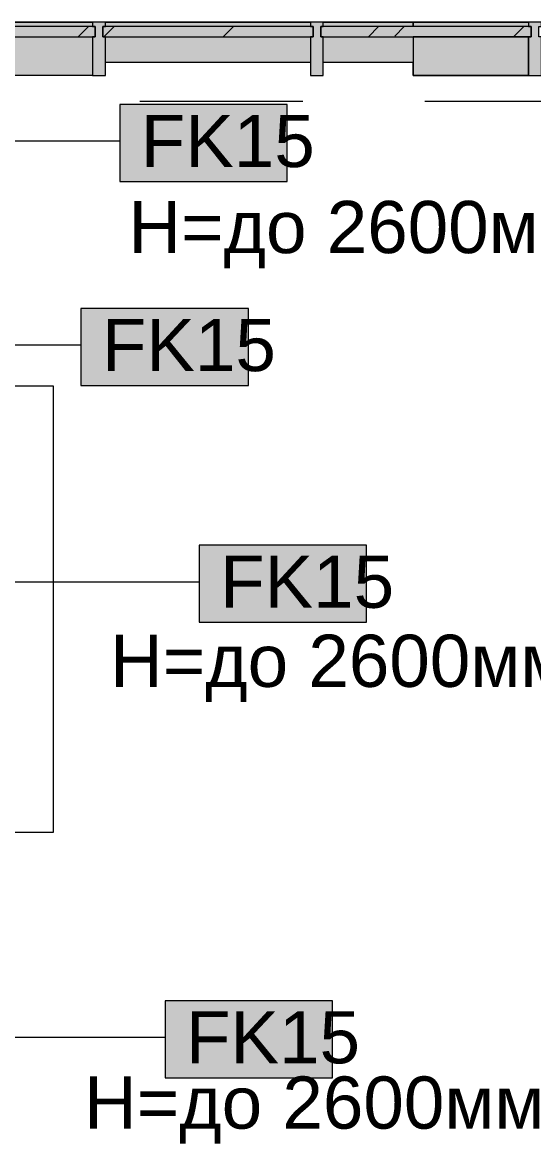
# Model space of a CAD drawing. Header units: millimetres. Extents: x -3817 to 677485, y -22715 to 103890.
# Drawn here: x 10004 to 11999, y 24882 to 29218 of the extents above; entities that cross this region are included whole.
import ezdxf

# ---------------------------------------------------------------- set-up
doc = ezdxf.new("R2010")
doc.units = ezdxf.units.MM
doc.layers.add('PDF _Геометрия', color=7, linetype='Continuous', true_color=0x1d1d1d)
doc.layers.add('PDF _Сплошная заливка', color=7, linetype='Continuous', true_color=0xffffff)
doc.layers.add('PDF _Текст', color=7, linetype='Continuous')
doc.styles.add('PDF GOST-Common', font='arial.ttf')

msp = doc.modelspace()

# ---------------------------------------------------------------- hatches: boundary and pattern name
at = {"layer": 'PDF _Сплошная заливка', "transparency": 33554559}
for points in [[(9953.3, 29161.3), (10288.3, 29161.3), (10288.3, 29201.3), (9468.3, 29201.3), (9468.3, 29161.3), (9478.3, 29161.3)], [(10318.3, 29011.3), (10328.3, 29011.3), (10328.3, 29161.3), (10318.3, 29161.3), (10318.3, 29201.3), (10328.3, 29201.3), (10328.3, 29218.3), (10278.3, 29218.3), (10278.3, 29201.3), (10288.3, 29201.3), (10288.3, 29161.3), (10278.3, 29161.3), (10278.3, 29011.3), (10288.3, 29011.3)], [(10328.3, 29161.3), (11138.3, 29161.3), (11138.3, 29201.3), (10318.3, 29201.3), (10318.3, 29161.3)], [(10741.1, 29201.3), (11128.3, 29201.3), (11128.3, 29218.3), (10328.3, 29218.3), (10328.3, 29201.3)], [(11168.3, 29011.3), (11178.3, 29011.3), (11178.3, 29161.3), (11168.3, 29161.3), (11168.3, 29201.3), (11178.3, 29201.3), (11178.3, 29218.3), (11128.3, 29218.3), (11128.3, 29201.3), (11138.3, 29201.3), (11138.3, 29161.3), (11128.3, 29161.3), (11128.3, 29011.3), (11138.3, 29011.3)], [(11978.5, 29161.3), (11988.5, 29161.3), (11988.5, 29201.3), (11168.3, 29201.3), (11168.3, 29161.3), (11528.3, 29161.3)], [(11978.5, 29011.3), (12028.5, 29011.3), (12028.5, 29161.3), (12018.5, 29161.3), (12018.5, 29201.3), (12028.5, 29201.3), (12028.5, 29218.3), (11978.5, 29218.3), (11978.5, 29201.3), (11988.5, 29201.3), (11988.5, 29161.3), (11978.5, 29161.3)]]:
    msp.add_hatch(color=256, dxfattribs=at).paths.add_polyline_path(points)
at = {"layer": 'PDF _Сплошная заливка', "true_color": 0x383e42, "transparency": 33554559}
for points in [[(10278.3, 29201.3), (10278.3, 29218.3), (9478.3, 29218.3), (9478.3, 29201.3), (9953.3, 29201.3)], [(10278.3, 29011.3), (10278.3, 29161.3), (9478.3, 29161.3), (9478.3, 29011.3), (9974.3, 29011.3)]]:
    msp.add_hatch(color=250, dxfattribs=at).paths.add_polyline_path(points)

# ---------------------------------------------------------------- linework, layer by layer
at = {"layer": 'PDF _Геометрия', "color": 7, "lineweight": 20}
for points in [[(9468.3, 29161.3), (10288.3, 29161.3), (10288.3, 29201.3), (9468.3, 29201.3)], [(10318.3, 29161.3), (10318.3, 29201.3), (10328.3, 29201.3), (10328.3, 29218.3), (10278.3, 29218.3), (10278.3, 29201.3), (10288.3, 29201.3), (10288.3, 29161.3), (10278.3, 29161.3), (10278.3, 29011.3), (10328.3, 29011.3), (10328.3, 29161.3)], [(10318.3, 29161.3), (11138.3, 29161.3), (11138.3, 29201.3), (10318.3, 29201.3)], [(11168.3, 29161.3), (11168.3, 29201.3), (11178.3, 29201.3), (11178.3, 29218.3), (11128.3, 29218.3), (11128.3, 29201.3), (11138.3, 29201.3), (11138.3, 29161.3), (11128.3, 29161.3), (11128.3, 29011.3), (11178.3, 29011.3), (11178.3, 29161.3)], [(11168.3, 29161.3), (11988.5, 29161.3), (11988.5, 29201.3), (11168.3, 29201.3)], [(12018.5, 29161.3), (12018.5, 29201.3), (12028.5, 29201.3), (12028.5, 29218.3), (11978.5, 29218.3), (11978.5, 29201.3), (11988.5, 29201.3), (11988.5, 29161.3), (11978.5, 29161.3), (11978.5, 29011.3), (12028.5, 29011.3), (12028.5, 29161.3)]]:
    msp.add_lwpolyline(points, close=True, dxfattribs=at)
at = {"layer": 'PDF _Геометрия', "color": 7, "lineweight": 9}
for points in [[(9478.3, 29218.3), (10278.3, 29218.3), (10278.3, 29201.3), (9478.3, 29201.3)], [(10328.3, 29218.3), (11128.3, 29218.3), (11128.3, 29201.3), (10328.3, 29201.3)], [(11178.3, 29218.3), (11528.3, 29218.3), (11528.3, 29201.3), (11178.3, 29201.3)], [(10328.3, 29161.3), (11128.3, 29161.3), (11128.3, 29061.3), (10328.3, 29061.3)], [(11178.3, 29161.3), (11528.3, 29161.3), (11528.3, 29061.3), (11178.3, 29061.3)], [(11037.8, 28897.9), (10384.7, 28897.9), (10384.7, 28597.9), (11037.8, 28597.9)], [(10886.2, 28103.4), (10233.1, 28103.4), (10233.1, 27803.3), (10886.2, 27803.3)], [(11347.3, 27181.4), (10694.1, 27181.4), (10694.1, 26881.4), (11347.3, 26881.4)], [(11214.3, 25407.4), (10561.2, 25407.4), (10561.2, 25107.4), (11214.3, 25107.4)]]:
    msp.add_lwpolyline(points, close=True, dxfattribs=at)
for points in [[(10278.3, 29218.3), (9478.3, 29218.3)], [(10222.7, 29161.3), (10262.7, 29201.3)], [(10325.6, 29164.2), (10362.7, 29201.3)], [(11128.3, 29218.3), (10328.3, 29218.3)], [(10788.4, 29161.3), (10828.4, 29201.3)], [(11978.5, 29218.3), (11528.3, 29218.3), (11978.5, 29218.3), (11978.5, 29201.3), (11528.3, 29201.3), (11528.3, 29218.3), (11178.3, 29218.3)], [(11354.1, 29161.3), (11394.1, 29201.3)], [(11457, 29164.2), (11494.1, 29201.3)], [(11919.8, 29161.3), (11959.8, 29201.3)], [(9973.3, 29011.3), (9478.3, 29011.3), (9478.3, 29161.3), (10278.3, 29161.3), (10278.3, 29011.3), (9974.3, 29011.3)], [(11978.5, 29011.3), (11528.3, 29011.3), (11978.5, 29011.3), (11978.5, 29161.3), (11528.3, 29161.3), (11528.3, 29011.3), (11528.3, 29061.3), (11178.3, 29061.3)], [(11128.3, 29061.3), (10328.3, 29061.3)], [(9973.8, 28756), (10384.7, 28756)], [(9639.5, 28391.6), (9639.5, 27961.5), (10233.1, 27961.5)], [(9973.8, 27039.5), (10694.1, 27039.5)], [(9415.2, 25265.5), (10561.2, 25265.5)]]:
    msp.add_lwpolyline(points, dxfattribs=at)
at = {"layer": 'PDF _Геометрия', "color": 253, "lineweight": 9, "true_color": 0xaaaaaa}
for points in [[(10463.1, 28911.3), (11098.1, 28911.3)], [(11574.4, 28911.3), (13161.9, 28911.3)]]:
    msp.add_lwpolyline(points, dxfattribs=at)
at = {"layer": 'PDF _Геометрия', "color": 6, "lineweight": 9}
msp.add_lwpolyline([(4304.4, 27802.4), (5924.4, 27802.4), (8024.4, 27802.4), (10124.4, 27802.4), (10124.4, 26062.3), (9484.4, 26062.3), (9484.4, 24242.3), (10124.4, 24242.3), (10124.4, 22544), (9132.3, 22544)], dxfattribs=at)
at = {"layer": 'PDF _Сплошная заливка', "lineweight": 35, "transparency": 33554559}
for points in [[(11528.3, 29201.3), (11528.3, 29218.3), (11178.3, 29201.3), (11178.3, 29218.3)], [(10328.3, 29061.3), (11128.3, 29061.3), (10328.3, 29161.3), (11128.3, 29161.3)], [(11528.3, 29061.3), (11528.3, 29161.3), (11178.3, 29061.3), (11178.3, 29161.3)]]:
    msp.add_solid(points, dxfattribs=at)
at = {"layer": 'PDF _Сплошная заливка', "color": 250, "lineweight": 35, "true_color": 0x383e42, "transparency": 33554559}
for points in [[(11978.5, 29201.3), (11978.5, 29218.3), (11528.3, 29201.3), (11528.3, 29218.3)], [(11978.5, 29011.3), (11978.5, 29161.3), (11528.3, 29011.3), (11528.3, 29161.3)]]:
    msp.add_solid(points, dxfattribs=at)
at = {"layer": 'PDF _Сплошная заливка', "lineweight": 9, "transparency": 33554559}
for points in [[(11037.8, 28897.9), (10384.7, 28897.9), (11037.8, 28597.9), (10384.7, 28597.9)], [(10886.2, 28103.4), (10233.1, 28103.4), (10886.2, 27803.3), (10233.1, 27803.3)], [(11347.3, 27181.4), (10694.1, 27181.4), (11347.3, 26881.4), (10694.1, 26881.4)], [(11214.3, 25407.4), (10561.2, 25407.4), (11214.3, 25107.4), (10561.2, 25107.4)]]:
    msp.add_solid(points, dxfattribs=at)

# ---------------------------------------------------------------- texts
at = {"layer": 'PDF _Текст', "char_height": 203.2, "attachment_point": 4, "style": 'PDF GOST-Common'}
for insert in [(10466.6, 28754.5), (10315, 27959.9), (10776, 27038), (10643, 25263.9)]:
    msp.add_mtext('FK15', dxfattribs=dict(at, insert=insert))
at = {"layer": 'PDF _Текст', "color": 250, "true_color": 0x3c3c3c, "char_height": 203.2, "attachment_point": 4, "style": 'PDF GOST-Common'}
for insert in [(10418.6, 28391.5), (10346.9, 26702.1), (10245.7, 24981.5)]:
    msp.add_mtext('Н=до 2600мм', dxfattribs=dict(at, insert=insert))

doc.saveas('drawing.dxf')
